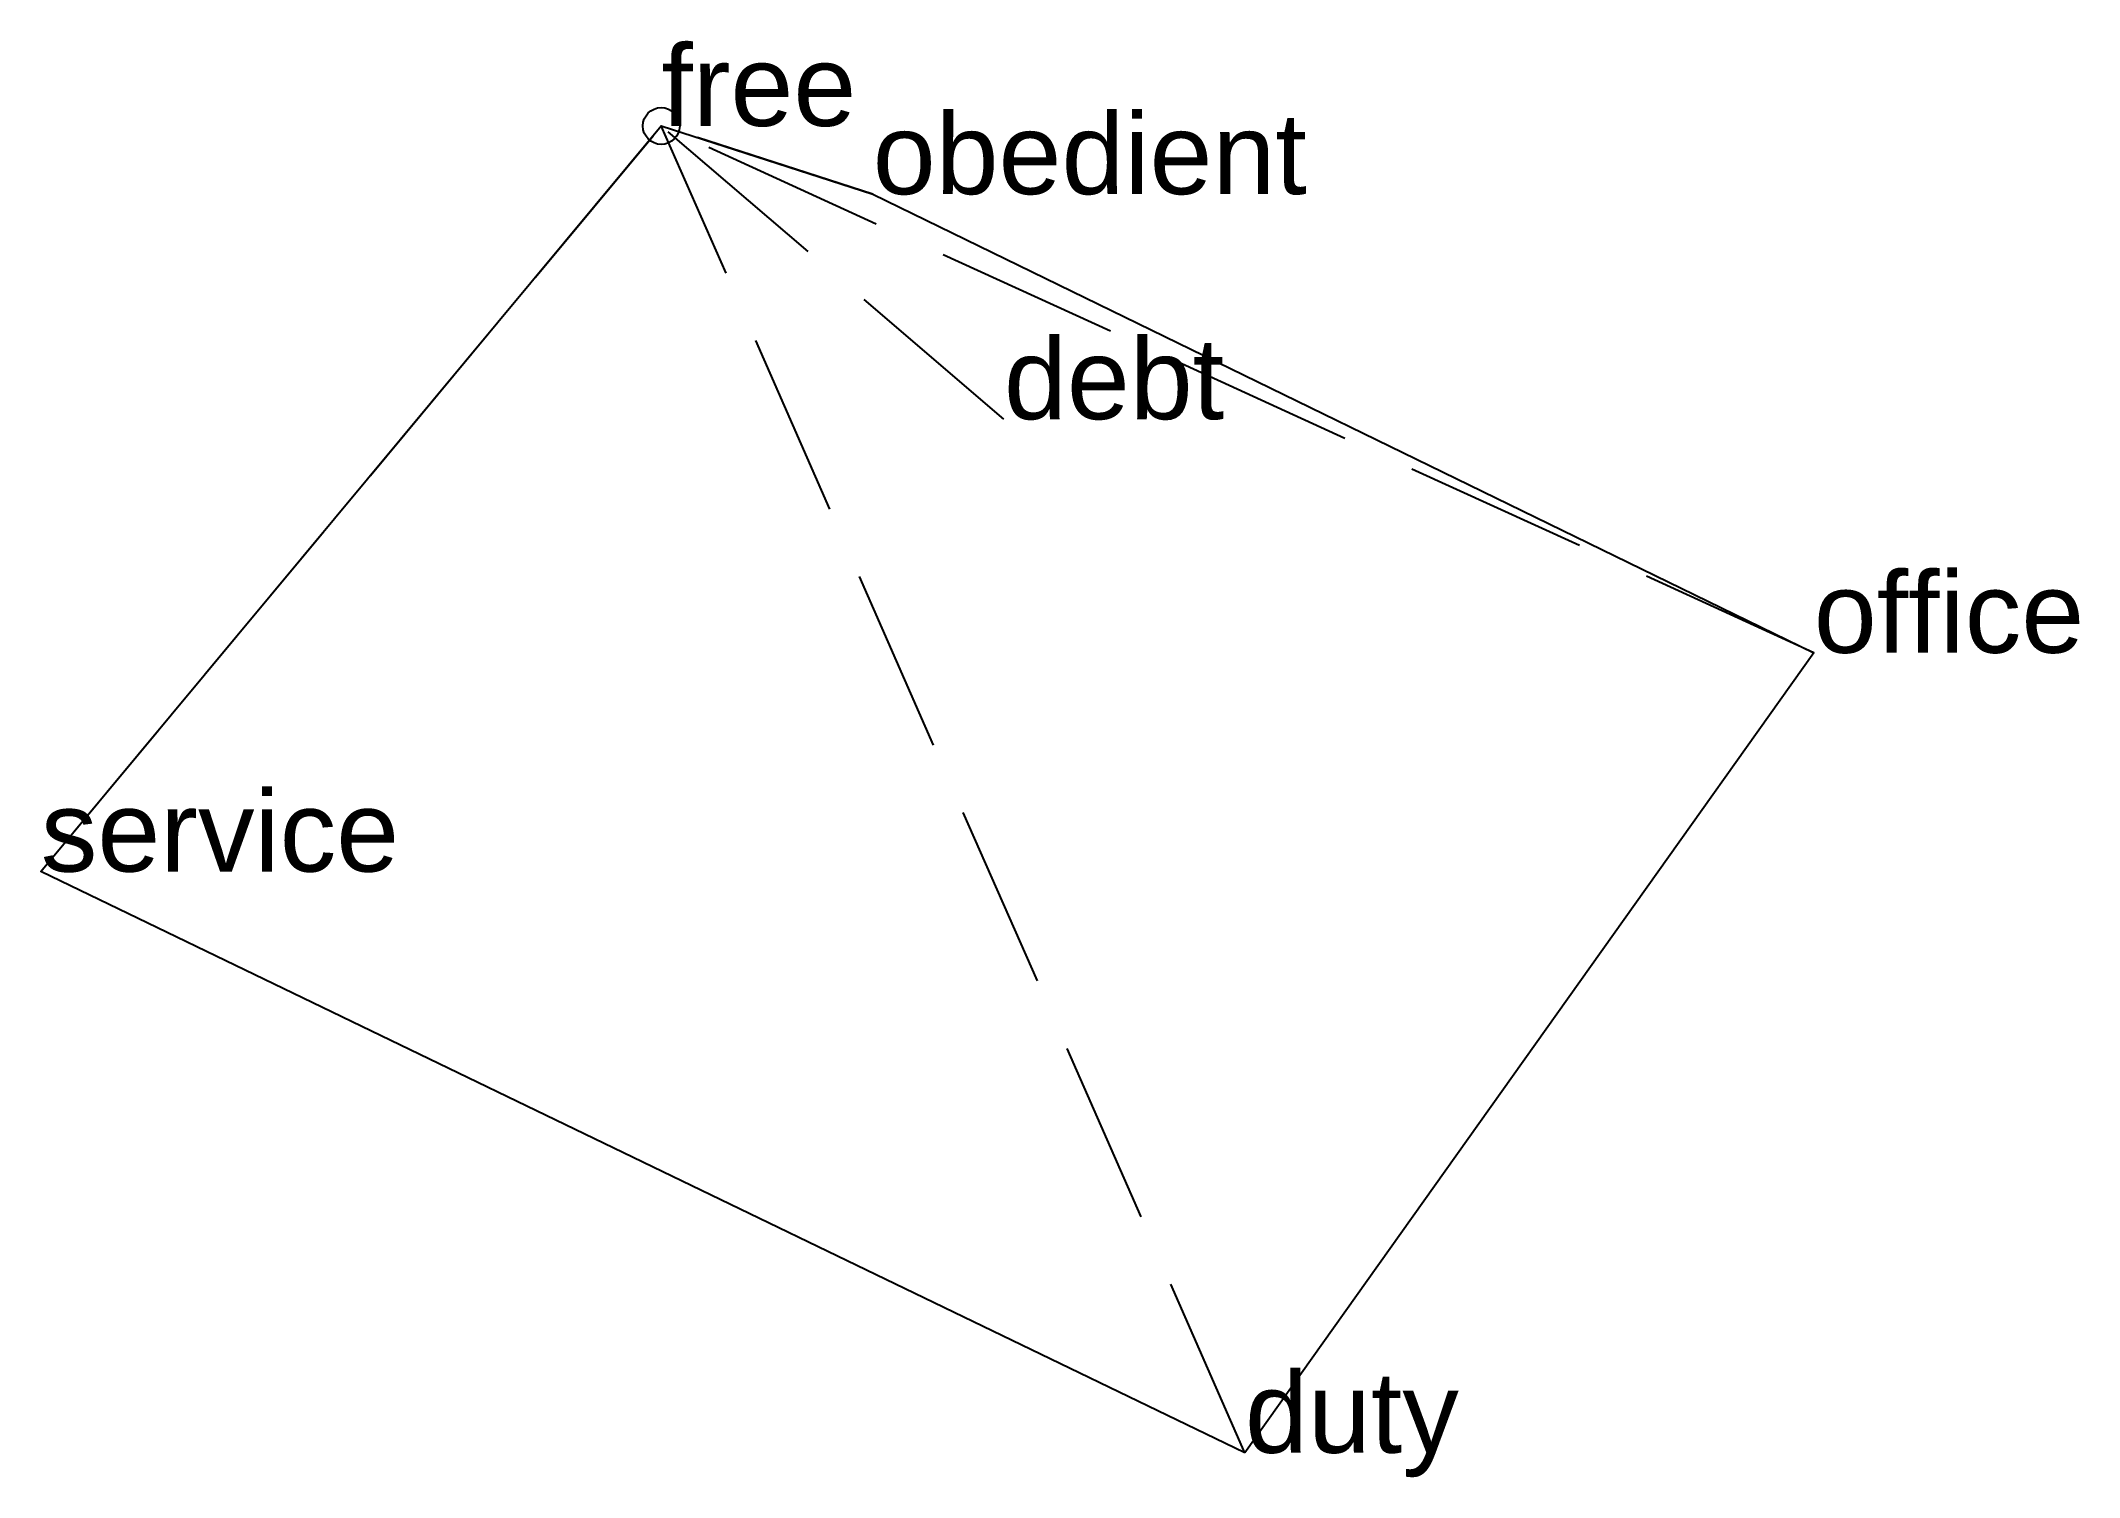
# Model space of a CAD drawing. Extents: x -0.84 to 1.93, y -1.83 to 0.12.
import ezdxf

# ---------------------------------------------------------------- set-up
doc = ezdxf.new("R2010")
doc.units = 0
doc.linetypes.add('DASHED2', pattern=[0.3, 0.25, -0.05])
doc.layers.add('TEXT', color=1, linetype='CONTINUOUS')
doc.styles.get("Standard").update_dxf_attribs({"font": 'arial.ttf'})

msp = doc.modelspace()

# ---------------------------------------------------------------- linework, layer by layer
at = {"linetype": 'DASHED2'}
for p in [(-0.8426, -1.0125), (0, 0), (0.2871, -0.0926), (0.7926, -1.8018), (0.4653, -0.3982), (1.565, -0.7154)]:
    msp.add_line(p, (0, 0), dxfattribs=at)
msp.add_circle((0, 0), 0.025)
at = {"layer": 'OUTLINE', "linetype": 'CONTINUOUS'}
msp.add_polyline3d([(0.7926, -1.8018, 0), (-0.8426, -1.0125, 0), (0, 0, 0), (0.2871, -0.0926, 0), (1.565, -0.7154, 0), (0.7926, -1.8018, 0)], close=True, dxfattribs=at)

# ---------------------------------------------------------------- texts
at = {"layer": 'TEXT'}
for s, p in [('free', (0, 0)), ('obedient', (0.2871, -0.0926)), ('debt', (0.4653, -0.3982)), ('office', (1.565, -0.7154)), ('service', (-0.8426, -1.0125)), ('duty', (0.7926, -1.8018))]:
    msp.add_text(s, height=0.11, dxfattribs=at).set_placement(p)

doc.saveas('drawing.dxf')
